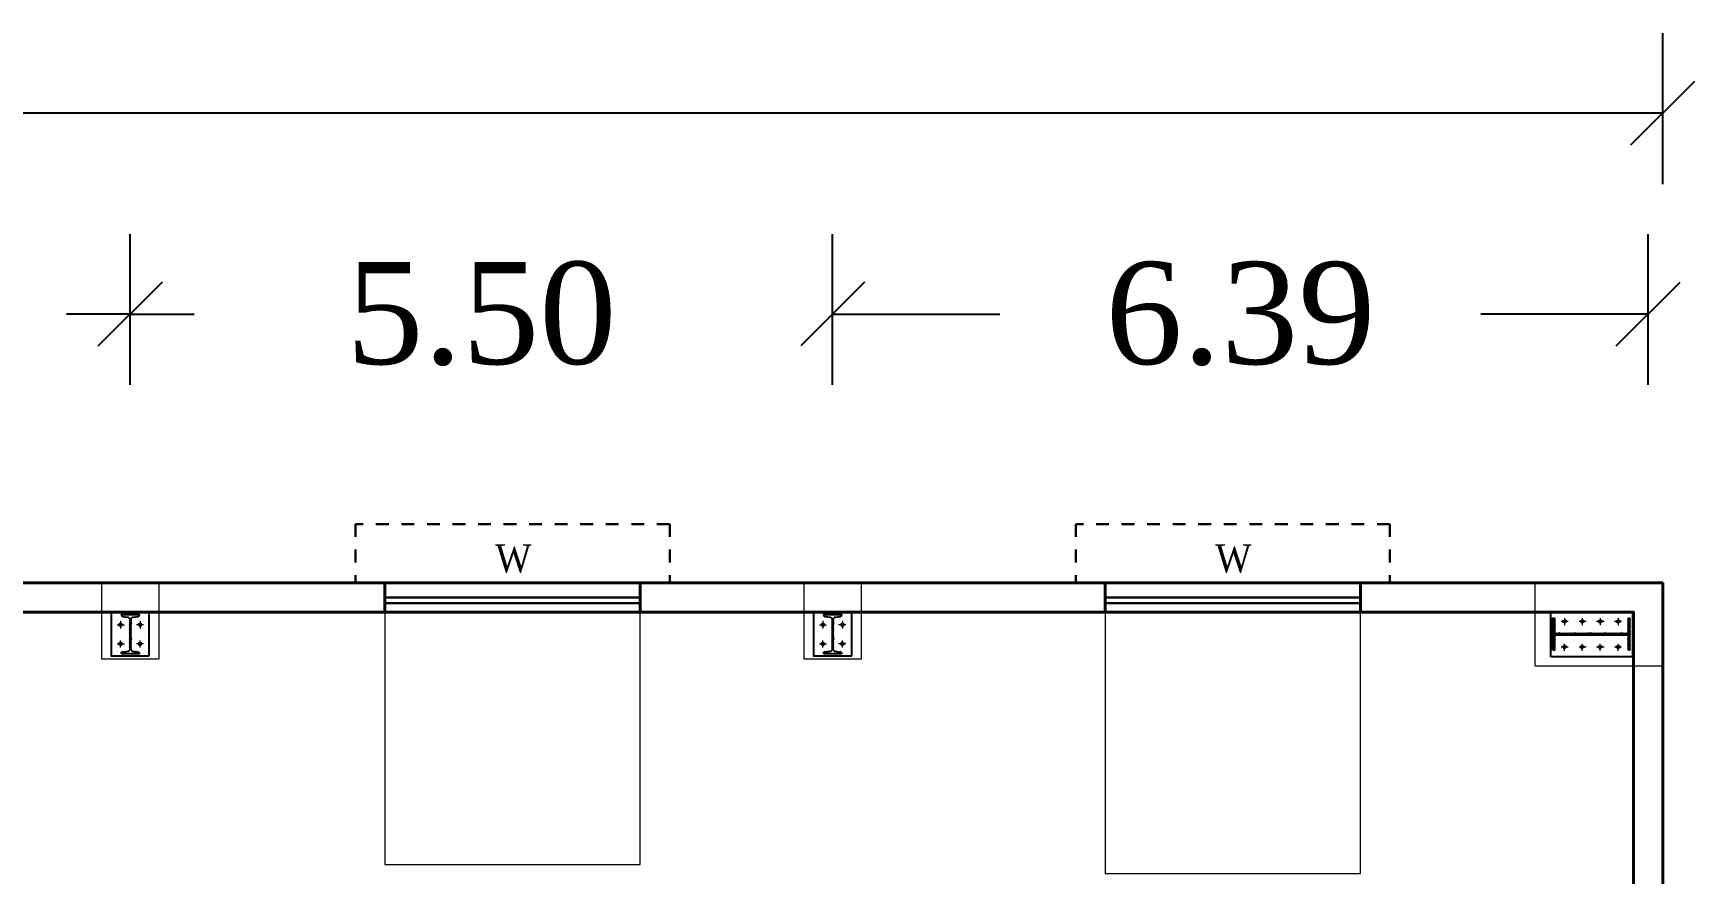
# Model space of a CAD drawing. Header units: metres. Extents: x 98347 to 98865, y -7394 to -7177.
# Drawn here: x 98555.36 to 98568.37, y -7321.29 to -7314.71 of the extents above; entities that cross this region are included whole.
import ezdxf

# ---------------------------------------------------------------- set-up
doc = ezdxf.new("R2010")
doc.units = ezdxf.units.M
doc.header["$LTSCALE"] = 0.5
doc.header["$MEASUREMENT"] = 0
doc.header["$PDMODE"] = 66
doc.linetypes.add('HIDDEN', pattern=[0.375, 0.25, -0.125])
doc.layers.get('0').update_dxf_attribs({"color": 30, "lineweight": 40})
for name, color, linetype in [('BLK_1_COVERED_AREA', 140, 'Continuous'), ('BLK_1_FLR_0_BLT_UP_AREA', 1, 'Continuous'), ('BLK_1_FLR_0_CARPET_AREA', 45, 'Continuous'), ('BLK_1_FLR_0_REGULAR_ROOM_1', 4, 'Continuous'), ('PDF2_Geometry', 7, 'Continuous')]:
    doc.layers.add(name, color=color, linetype=linetype)
for name, color, linetype, lineweight in [('BLK_1_FLR_0_ROOM_1_LIGHT_VENTILATION_1', 4, 'Continuous', 15), ('DIM', 5, 'Continuous', 25), ('STAIR', 120, 'HIDDEN', 30), ('TEXT', 11, 'Continuous', 30), ('WINDOW', 3, 'Continuous', 30), ('WORKSHOP_AREA', 5, 'Continuous', 25)]:
    doc.layers.add(name, color=color, linetype=linetype, lineweight=lineweight)
doc.styles.add('15', font='times.ttf', dxfattribs={"width": 0.9, "height": 1.5})
doc.styles.add('DIM', font='times.ttf')
doc.styles.get("Standard").update_dxf_attribs({"font": 'times.ttf'})
doc.dimstyles.new('Standard$0', dxfattribs={"dimtxt": 0.08, "dimasz": 0.05, "dimexe": 0.02, "dimexo": 0.05, "dimgap": 0.09, "dimtad": 0, "dimtih": 1, "dimtoh": 1, "dimzin": 0, "dimdsep": 46, "dimtxsty": 'Standard', "dimcen": 0.09, "dimclrd": 7, "dimclre": 7, "dimclrt": 7, "dimadec": 0, "dimazin": 0, "dimtfac": 1, "dimtofl": 0, "dimtmove": 0, "dimatfit": 3, "dimfxl": 0, "dimtolj": 1, "dimtzin": 0, "dimarcsym": 0})

# ---------------------------------------------------------------- blocks, each defined once
blk = doc.blocks.new('_Oblique')
at = {"color": 0, "linetype": 'ByBlock', "lineweight": -2}
blk.add_line((-0.5, -0.5), (0.5, 0.5), dxfattribs=at)
blk = doc.blocks.new('*D69')
at = {"layer": 'Defpoints', "color": 0}
for p in [(98556.118, -7316.907), (98550.619, -7317.962), (98556.118, -7317.962)]:
    blk.add_point(p, dxfattribs=at)
at = {"layer": 'DIM', "color": 4, "lineweight": -2}
for p, q in [((98550.619, -7317.462), (98550.619, -7316.282)), ((98556.118, -7317.462), (98556.118, -7316.282)), ((98550.619, -7316.907), (98550.119, -7316.907)), ((98556.118, -7316.907), (98556.618, -7316.907))]:
    blk.add_line(p, q, dxfattribs=at)
at = {"layer": 'DIM', "color": 4, "lineweight": -2, "xscale": 0.5, "yscale": 0.5, "zscale": 0.5}
blk.add_blockref('_Oblique', (98550.619, -7316.907), dxfattribs=at)
at = {"layer": 'DIM', "color": 4, "lineweight": -2, "xscale": 0.5, "yscale": 0.5, "zscale": 0.5, "rotation": 180}
blk.add_blockref('_Oblique', (98556.118, -7316.907), dxfattribs=at)
at = {"layer": 'DIM', "insert": (98553.369, -7316.907), "char_height": 0.8, "attachment_point": 5, "style": 'DIM'}
blk.add_mtext('\\A1;5.50', dxfattribs=at)
blk = doc.blocks.new('*D70')
at = {"layer": 'Defpoints', "color": 0}
for p in [(98561.618, -7316.907), (98556.118, -7317.962), (98561.618, -7317.962)]:
    blk.add_point(p, dxfattribs=at)
at = {"layer": 'DIM', "color": 4, "lineweight": -2}
for p, q in [((98556.118, -7317.462), (98556.118, -7316.282)), ((98561.618, -7317.462), (98561.618, -7316.282)), ((98556.118, -7316.907), (98555.618, -7316.907)), ((98561.618, -7316.907), (98562.118, -7316.907))]:
    blk.add_line(p, q, dxfattribs=at)
at = {"layer": 'DIM', "color": 4, "lineweight": -2, "xscale": 0.5, "yscale": 0.5, "zscale": 0.5}
blk.add_blockref('_Oblique', (98556.118, -7316.907), dxfattribs=at)
at = {"layer": 'DIM', "color": 4, "lineweight": -2, "xscale": 0.5, "yscale": 0.5, "zscale": 0.5, "rotation": 180}
blk.add_blockref('_Oblique', (98561.618, -7316.907), dxfattribs=at)
at = {"layer": 'DIM', "insert": (98558.868, -7316.907), "char_height": 0.8, "attachment_point": 5, "style": 'DIM'}
blk.add_mtext('\\A1;5.50', dxfattribs=at)
blk = doc.blocks.new('*D71')
at = {"layer": 'Defpoints', "color": 0}
for p in [(98568.004, -7316.907), (98561.618, -7317.962), (98568.004, -7317.962)]:
    blk.add_point(p, dxfattribs=at)
at = {"layer": 'DIM', "color": 4, "lineweight": -2}
for p, q in [((98561.618, -7317.462), (98561.618, -7316.282)), ((98568.004, -7317.462), (98568.004, -7316.282)), ((98561.618, -7316.907), (98562.928, -7316.907)), ((98568.004, -7316.907), (98566.694, -7316.907))]:
    blk.add_line(p, q, dxfattribs=at)
at = {"layer": 'DIM', "color": 4, "lineweight": -2, "xscale": 0.5, "yscale": 0.5, "zscale": 0.5, "rotation": 180}
blk.add_blockref('_Oblique', (98561.618, -7316.907), dxfattribs=at)
at = {"layer": 'DIM', "color": 4, "lineweight": -2, "xscale": 0.5, "yscale": 0.5, "zscale": 0.5}
blk.add_blockref('_Oblique', (98568.004, -7316.907), dxfattribs=at)
at = {"layer": 'DIM', "insert": (98564.811, -7316.907), "char_height": 0.8, "attachment_point": 5, "style": 'DIM'}
blk.add_mtext('\\A1;6.39', dxfattribs=at)
blk = doc.blocks.new('*D72')
at = {"layer": 'Defpoints', "color": 0}
for p in [(98568.119, -7315.333), (98533.119, -7316.389), (98568.119, -7316.389)]:
    blk.add_point(p, dxfattribs=at)
at = {"layer": 'DIM', "color": 4, "lineweight": -2}
for p, q in [((98533.119, -7315.889), (98533.119, -7314.708)), ((98568.119, -7315.889), (98568.119, -7314.708)), ((98533.119, -7315.333), (98548.435, -7315.333)), ((98568.119, -7315.333), (98552.803, -7315.333))]:
    blk.add_line(p, q, dxfattribs=at)
at = {"layer": 'DIM', "color": 4, "lineweight": -2, "xscale": 0.5, "yscale": 0.5, "zscale": 0.5, "rotation": 180}
blk.add_blockref('_Oblique', (98533.119, -7315.333), dxfattribs=at)
at = {"layer": 'DIM', "color": 4, "lineweight": -2, "xscale": 0.5, "yscale": 0.5, "zscale": 0.5}
blk.add_blockref('_Oblique', (98568.119, -7315.333), dxfattribs=at)
at = {"layer": 'DIM', "insert": (98550.619, -7315.333), "char_height": 0.8, "attachment_point": 5, "style": 'DIM'}
blk.add_mtext('\\A1;35.00', dxfattribs=at)

msp = doc.modelspace()

# ---------------------------------------------------------------- linework, layer by layer
for p, q in [((98533.119, -7319.012), (98568.119, -7319.012)), ((98558.112, -7319.242), (98558.112, -7319.012)), ((98560.112, -7319.242), (98560.112, -7319.012)), ((98563.751, -7319.242), (98563.751, -7319.012)), ((98565.751, -7319.242), (98565.751, -7319.012)), ((98568.119, -7319.012), (98568.119, -7374.012))]:
    msp.add_line(p, q)
msp.add_lwpolyline([(98554.869, -7319.242), (98567.889, -7319.242), (98567.889, -7373.782), (98554.869, -7373.782)])
at = {"layer": 'BLK_1_COVERED_AREA', "color": 140}
msp.add_lwpolyline([(98533.119, -7319.012), (98568.119, -7319.012), (98568.119, -7374.012), (98533.119, -7374.012)], close=True, dxfattribs=at)
at = {"layer": 'BLK_1_FLR_0_BLT_UP_AREA', "color": 45, "lineweight": 30}
msp.add_lwpolyline([(98533.119, -7319.012), (98568.119, -7319.012), (98568.119, -7374.012), (98533.119, -7374.012)], close=True, dxfattribs=at)
at = {"layer": 'BLK_1_FLR_0_CARPET_AREA', "color": 45, "lineweight": 0}
msp.add_lwpolyline([(98533.349, -7373.782), (98567.889, -7373.782), (98567.889, -7319.242), (98533.349, -7319.242)], close=True, dxfattribs=at)
at = {"layer": 'BLK_1_FLR_0_REGULAR_ROOM_1', "color": 4, "lineweight": 0}
msp.add_lwpolyline([(98533.349, -7373.782), (98567.889, -7373.782), (98567.889, -7319.242), (98533.349, -7319.242)], close=True, dxfattribs=at)
at = {"layer": 'BLK_1_FLR_0_ROOM_1_LIGHT_VENTILATION_1'}
for points in [[(98558.112, -7319.172), (98558.112, -7321.217), (98560.112, -7321.217), (98560.112, -7319.172)], [(98563.751, -7319.242), (98563.751, -7321.287), (98565.751, -7321.287), (98565.751, -7319.242)]]:
    msp.add_lwpolyline(points, close=True, dxfattribs=at)
at = {"layer": 'PDF2_Geometry', "lineweight": 20}
for points in [[(98556.344, -7319.608), (98556.344, -7319.012), (98555.893, -7319.012), (98555.893, -7319.608)], [(98561.844, -7319.608), (98561.844, -7319.012), (98561.392, -7319.012), (98561.392, -7319.608)], [(98567.118, -7319.664), (98567.118, -7319.012), (98568.119, -7319.012), (98568.119, -7319.664)]]:
    msp.add_lwpolyline(points, close=True, dxfattribs=at)
at = {"layer": 'PDF2_Geometry', "lineweight": 25}
for points in [[(98556.267, -7319.583), (98556.267, -7319.246), (98555.969, -7319.246), (98555.969, -7319.583)], [(98561.767, -7319.583), (98561.767, -7319.246), (98561.469, -7319.246), (98561.469, -7319.583)], [(98567.241, -7319.591), (98567.241, -7319.242), (98567.88, -7319.242), (98567.88, -7319.591)], [(98567.258, -7319.54), (98567.258, -7319.289), (98567.271, -7319.289), (98567.271, -7319.54)], [(98567.271, -7319.421), (98567.271, -7319.408), (98567.85, -7319.408), (98567.85, -7319.421)], [(98567.85, -7319.54), (98567.85, -7319.289), (98567.858, -7319.289), (98567.858, -7319.54)]]:
    msp.add_lwpolyline(points, close=True, dxfattribs=at)
at = {"layer": 'PDF2_Geometry', "lineweight": 5}
for points in [[(98556.047, -7319.259), (98556.042, -7319.263)], [(98556.051, -7319.268), (98556.047, -7319.272)], [(98556.051, -7319.272), (98556.047, -7319.276)], [(98556.055, -7319.259), (98556.051, -7319.263)], [(98556.059, -7319.276), (98556.055, -7319.281)], [(98556.064, -7319.259), (98556.059, -7319.263)], [(98556.068, -7319.276), (98556.064, -7319.281)], [(98556.072, -7319.259), (98556.068, -7319.263)], [(98556.076, -7319.276), (98556.068, -7319.281)], [(98556.08, -7319.259), (98556.076, -7319.263)], [(98556.08, -7319.276), (98556.076, -7319.285)], [(98556.093, -7319.259), (98556.085, -7319.263)], [(98556.089, -7319.281), (98556.085, -7319.285)], [(98556.102, -7319.259), (98556.093, -7319.263)], [(98556.097, -7319.281), (98556.093, -7319.285)], [(98556.11, -7319.259), (98556.102, -7319.263)], [(98556.106, -7319.281), (98556.102, -7319.285)], [(98556.11, -7319.285), (98556.106, -7319.289)], [(98556.118, -7319.259), (98556.114, -7319.263)], [(98556.127, -7319.259), (98556.123, -7319.263)], [(98556.131, -7319.285), (98556.123, -7319.289)], [(98556.135, -7319.259), (98556.131, -7319.263)], [(98556.14, -7319.281), (98556.135, -7319.285)], [(98556.144, -7319.259), (98556.14, -7319.263)], [(98556.153, -7319.281), (98556.144, -7319.285)], [(98556.153, -7319.259), (98556.148, -7319.263)], [(98556.161, -7319.259), (98556.157, -7319.263)], [(98556.161, -7319.276), (98556.157, -7319.285)], [(98556.17, -7319.259), (98556.166, -7319.263)], [(98556.174, -7319.276), (98556.166, -7319.281)], [(98556.179, -7319.259), (98556.174, -7319.263)], [(98556.183, -7319.276), (98556.179, -7319.281)], [(98556.187, -7319.259), (98556.183, -7319.263)], [(98556.195, -7319.263), (98556.187, -7319.268)], [(98556.191, -7319.272), (98556.187, -7319.276)], [(98561.546, -7319.259), (98561.541, -7319.263)], [(98561.55, -7319.268), (98561.546, -7319.272)], [(98561.55, -7319.272), (98561.546, -7319.276)], [(98561.554, -7319.259), (98561.55, -7319.263)], [(98561.558, -7319.276), (98561.554, -7319.281)], [(98561.563, -7319.259), (98561.558, -7319.263)], [(98561.567, -7319.276), (98561.563, -7319.281)], [(98561.571, -7319.259), (98561.567, -7319.263)], [(98561.576, -7319.276), (98561.567, -7319.281)], [(98561.58, -7319.259), (98561.576, -7319.263)], [(98561.58, -7319.276), (98561.576, -7319.285)], [(98561.593, -7319.259), (98561.585, -7319.263)], [(98561.589, -7319.281), (98561.585, -7319.285)], [(98561.602, -7319.259), (98561.593, -7319.263)], [(98561.597, -7319.281), (98561.593, -7319.285)], [(98561.61, -7319.259), (98561.602, -7319.263)], [(98561.606, -7319.281), (98561.602, -7319.285)], [(98561.61, -7319.285), (98561.606, -7319.289)], [(98561.618, -7319.259), (98561.614, -7319.263)], [(98561.627, -7319.259), (98561.623, -7319.263)], [(98561.631, -7319.285), (98561.623, -7319.289)], [(98561.635, -7319.259), (98561.631, -7319.263)], [(98561.64, -7319.281), (98561.635, -7319.285)], [(98561.644, -7319.259), (98561.64, -7319.263)], [(98561.652, -7319.281), (98561.644, -7319.285)], [(98561.652, -7319.259), (98561.648, -7319.263)], [(98561.661, -7319.259), (98561.656, -7319.263)], [(98561.661, -7319.276), (98561.656, -7319.285)], [(98561.669, -7319.259), (98561.665, -7319.263)], [(98561.673, -7319.276), (98561.665, -7319.281)], [(98561.678, -7319.259), (98561.673, -7319.263)], [(98561.682, -7319.276), (98561.678, -7319.281)], [(98561.686, -7319.259), (98561.682, -7319.263)], [(98561.695, -7319.263), (98561.686, -7319.268)], [(98561.691, -7319.272), (98561.686, -7319.276)], [(98556.016, -7319.34), (98556.072, -7319.34)], [(98556.033, -7319.332), (98556.051, -7319.349)], [(98556.033, -7319.336), (98556.051, -7319.353)], [(98556.033, -7319.34), (98556.047, -7319.353)], [(98556.033, -7319.344), (98556.042, -7319.353)], [(98556.038, -7319.327), (98556.055, -7319.344)], [(98556.038, -7319.332), (98556.055, -7319.349)], [(98556.042, -7319.31), (98556.042, -7319.37)], [(98556.042, -7319.327), (98556.055, -7319.34)], [(98556.047, -7319.327), (98556.055, -7319.336)], [(98556.114, -7319.289), (98556.11, -7319.293)], [(98556.114, -7319.298), (98556.11, -7319.302)], [(98556.114, -7319.306), (98556.11, -7319.31)], [(98556.114, -7319.315), (98556.11, -7319.319)], [(98556.114, -7319.323), (98556.11, -7319.327)], [(98556.114, -7319.332), (98556.11, -7319.34)], [(98556.114, -7319.34), (98556.11, -7319.349)], [(98556.114, -7319.353), (98556.11, -7319.357)], [(98556.114, -7319.361), (98556.11, -7319.366)], [(98556.114, -7319.37), (98556.11, -7319.374)], [(98556.114, -7319.378), (98556.11, -7319.383)], [(98556.114, -7319.387), (98556.11, -7319.391)], [(98556.114, -7319.395), (98556.11, -7319.4)], [(98556.114, -7319.404), (98556.11, -7319.408)], [(98556.114, -7319.413), (98556.11, -7319.417)], [(98556.127, -7319.293), (98556.123, -7319.298)], [(98556.127, -7319.302), (98556.123, -7319.306)], [(98556.127, -7319.31), (98556.123, -7319.319)], [(98556.127, -7319.319), (98556.123, -7319.327)], [(98556.127, -7319.327), (98556.123, -7319.336)], [(98556.127, -7319.34), (98556.123, -7319.344)], [(98556.127, -7319.349), (98556.123, -7319.353)], [(98556.127, -7319.357), (98556.123, -7319.361)], [(98556.127, -7319.366), (98556.123, -7319.37)], [(98556.127, -7319.374), (98556.123, -7319.378)], [(98556.127, -7319.383), (98556.123, -7319.387)], [(98556.127, -7319.391), (98556.123, -7319.395)], [(98556.127, -7319.4), (98556.123, -7319.404)], [(98556.127, -7319.408), (98556.123, -7319.413)], [(98556.127, -7319.417), (98556.123, -7319.421)], [(98556.221, -7319.34), (98556.166, -7319.34)], [(98556.191, -7319.327), (98556.183, -7319.336)], [(98556.195, -7319.327), (98556.183, -7319.34)], [(98556.2, -7319.327), (98556.183, -7319.344)], [(98556.2, -7319.332), (98556.183, -7319.349)], [(98556.204, -7319.332), (98556.187, -7319.349)], [(98556.204, -7319.336), (98556.187, -7319.353)], [(98556.208, -7319.34), (98556.191, -7319.353)], [(98556.195, -7319.31), (98556.195, -7319.37)], [(98556.204, -7319.344), (98556.195, -7319.353)], [(98561.516, -7319.34), (98561.571, -7319.34)], [(98561.533, -7319.332), (98561.55, -7319.349)], [(98561.533, -7319.336), (98561.55, -7319.353)], [(98561.533, -7319.34), (98561.546, -7319.353)], [(98561.533, -7319.344), (98561.541, -7319.353)], [(98561.537, -7319.327), (98561.554, -7319.344)], [(98561.537, -7319.332), (98561.554, -7319.349)], [(98561.541, -7319.31), (98561.541, -7319.37)], [(98561.541, -7319.327), (98561.554, -7319.34)], [(98561.546, -7319.327), (98561.554, -7319.336)], [(98561.614, -7319.289), (98561.61, -7319.293)], [(98561.614, -7319.298), (98561.61, -7319.302)], [(98561.614, -7319.306), (98561.61, -7319.31)], [(98561.614, -7319.315), (98561.61, -7319.319)], [(98561.614, -7319.323), (98561.61, -7319.327)], [(98561.614, -7319.332), (98561.61, -7319.34)], [(98561.614, -7319.34), (98561.61, -7319.349)], [(98561.614, -7319.353), (98561.61, -7319.357)], [(98561.614, -7319.361), (98561.61, -7319.366)], [(98561.614, -7319.37), (98561.61, -7319.374)], [(98561.614, -7319.378), (98561.61, -7319.383)], [(98561.614, -7319.387), (98561.61, -7319.391)], [(98561.614, -7319.395), (98561.61, -7319.4)], [(98561.614, -7319.404), (98561.61, -7319.408)], [(98561.614, -7319.413), (98561.61, -7319.417)], [(98561.627, -7319.293), (98561.623, -7319.298)], [(98561.627, -7319.302), (98561.623, -7319.306)], [(98561.627, -7319.31), (98561.623, -7319.319)], [(98561.627, -7319.319), (98561.623, -7319.327)], [(98561.627, -7319.327), (98561.623, -7319.336)], [(98561.627, -7319.34), (98561.623, -7319.344)], [(98561.627, -7319.349), (98561.623, -7319.353)], [(98561.627, -7319.357), (98561.623, -7319.361)], [(98561.627, -7319.366), (98561.623, -7319.37)], [(98561.627, -7319.374), (98561.623, -7319.378)], [(98561.627, -7319.383), (98561.623, -7319.387)], [(98561.627, -7319.391), (98561.623, -7319.395)], [(98561.627, -7319.4), (98561.623, -7319.404)], [(98561.627, -7319.408), (98561.623, -7319.413)], [(98561.627, -7319.417), (98561.623, -7319.421)], [(98561.721, -7319.34), (98561.665, -7319.34)], [(98561.691, -7319.327), (98561.682, -7319.336)], [(98561.695, -7319.327), (98561.682, -7319.34)], [(98561.7, -7319.327), (98561.682, -7319.344)], [(98561.7, -7319.332), (98561.682, -7319.349)], [(98561.704, -7319.332), (98561.686, -7319.349)], [(98561.704, -7319.336), (98561.686, -7319.353)], [(98561.708, -7319.34), (98561.691, -7319.353)], [(98561.695, -7319.31), (98561.695, -7319.37)], [(98561.704, -7319.344), (98561.695, -7319.353)], [(98567.258, -7319.289), (98567.254, -7319.298)], [(98567.258, -7319.298), (98567.254, -7319.306)], [(98567.258, -7319.31), (98567.254, -7319.315)], [(98567.258, -7319.319), (98567.254, -7319.323)], [(98567.258, -7319.327), (98567.254, -7319.332)], [(98567.258, -7319.336), (98567.254, -7319.34)], [(98567.258, -7319.344), (98567.254, -7319.349)], [(98567.258, -7319.353), (98567.254, -7319.357)], [(98567.258, -7319.361), (98567.254, -7319.366)], [(98567.258, -7319.37), (98567.254, -7319.374)], [(98567.258, -7319.378), (98567.254, -7319.383)], [(98567.258, -7319.387), (98567.254, -7319.391)], [(98567.258, -7319.395), (98567.254, -7319.4)], [(98567.258, -7319.404), (98567.254, -7319.408)], [(98567.258, -7319.413), (98567.258, -7319.417), (98567.254, -7319.421)], [(98567.275, -7319.293), (98567.271, -7319.298)], [(98567.275, -7319.302), (98567.271, -7319.306)], [(98567.275, -7319.31), (98567.271, -7319.315)], [(98567.275, -7319.319), (98567.271, -7319.323)], [(98567.275, -7319.327), (98567.271, -7319.332)], [(98567.275, -7319.336), (98567.271, -7319.344)], [(98567.275, -7319.344), (98567.271, -7319.353)], [(98567.275, -7319.353), (98567.271, -7319.361)], [(98567.275, -7319.366), (98567.271, -7319.37)], [(98567.275, -7319.374), (98567.271, -7319.378)], [(98567.275, -7319.383), (98567.271, -7319.387)], [(98567.275, -7319.391), (98567.271, -7319.395)], [(98567.275, -7319.4), (98567.271, -7319.404)], [(98567.275, -7319.408), (98567.275, -7319.404), (98567.271, -7319.408)], [(98567.271, -7319.417), (98567.271, -7319.421), (98567.275, -7319.425), (98567.271, -7319.43)], [(98567.284, -7319.404), (98567.279, -7319.408)], [(98567.292, -7319.404), (98567.288, -7319.408)], [(98567.305, -7319.404), (98567.296, -7319.408)], [(98567.313, -7319.404), (98567.305, -7319.408)], [(98567.322, -7319.404), (98567.318, -7319.408)], [(98567.378, -7319.315), (98567.322, -7319.315)], [(98567.331, -7319.404), (98567.327, -7319.408)], [(98567.335, -7319.315), (98567.352, -7319.327), (98567.34, -7319.31)], [(98567.34, -7319.404), (98567.335, -7319.408)], [(98567.356, -7319.323), (98567.34, -7319.306)], [(98567.344, -7319.327), (98567.34, -7319.319)], [(98567.344, -7319.302), (98567.361, -7319.319), (98567.348, -7319.302)], [(98567.361, -7319.323), (98567.344, -7319.306)], [(98567.348, -7319.404), (98567.344, -7319.408)], [(98567.348, -7319.289), (98567.348, -7319.344)], [(98567.361, -7319.31), (98567.352, -7319.302)], [(98567.356, -7319.404), (98567.352, -7319.408)], [(98567.365, -7319.404), (98567.361, -7319.408)], [(98567.373, -7319.404), (98567.369, -7319.408)], [(98567.382, -7319.404), (98567.378, -7319.408)], [(98567.39, -7319.404), (98567.386, -7319.408)], [(98567.399, -7319.404), (98567.394, -7319.408)], [(98567.407, -7319.404), (98567.403, -7319.408)], [(98567.416, -7319.404), (98567.411, -7319.408)], [(98567.428, -7319.404), (98567.42, -7319.408)], [(98567.437, -7319.404), (98567.428, -7319.408)], [(98567.446, -7319.404), (98567.441, -7319.408)], [(98567.455, -7319.404), (98567.45, -7319.408)], [(98567.463, -7319.404), (98567.459, -7319.408)], [(98567.518, -7319.315), (98567.463, -7319.315)], [(98567.471, -7319.404), (98567.467, -7319.408)], [(98567.493, -7319.327), (98567.476, -7319.31)], [(98567.488, -7319.327), (98567.476, -7319.315)], [(98567.484, -7319.327), (98567.476, -7319.319)], [(98567.48, -7319.404), (98567.476, -7319.408)], [(98567.497, -7319.323), (98567.48, -7319.306), (98567.497, -7319.323)], [(98567.484, -7319.302), (98567.501, -7319.319), (98567.488, -7319.302)], [(98567.488, -7319.404), (98567.484, -7319.408)], [(98567.488, -7319.289), (98567.488, -7319.344)], [(98567.501, -7319.31), (98567.493, -7319.302)], [(98567.497, -7319.404), (98567.493, -7319.408)], [(98567.505, -7319.404), (98567.501, -7319.408)], [(98567.514, -7319.404), (98567.51, -7319.408)], [(98567.522, -7319.404), (98567.518, -7319.408)], [(98567.531, -7319.404), (98567.526, -7319.408)], [(98567.543, -7319.404), (98567.535, -7319.408)], [(98567.552, -7319.404), (98567.543, -7319.408)], [(98567.561, -7319.404), (98567.552, -7319.408)], [(98567.569, -7319.404), (98567.565, -7319.408)], [(98567.578, -7319.404), (98567.574, -7319.408)], [(98567.587, -7319.404), (98567.582, -7319.408)], [(98567.595, -7319.404), (98567.591, -7319.408)], [(98567.658, -7319.315), (98567.599, -7319.315)], [(98567.603, -7319.404), (98567.599, -7319.408)], [(98567.612, -7319.404), (98567.608, -7319.408)], [(98567.633, -7319.327), (98567.616, -7319.31)], [(98567.629, -7319.327), (98567.616, -7319.315)], [(98567.625, -7319.327), (98567.616, -7319.319)], [(98567.62, -7319.404), (98567.62, -7319.408), (98567.616, -7319.408)], [(98567.637, -7319.323), (98567.62, -7319.306), (98567.637, -7319.323)], [(98567.625, -7319.302), (98567.641, -7319.319), (98567.629, -7319.302)], [(98567.629, -7319.404), (98567.625, -7319.408)], [(98567.629, -7319.289), (98567.629, -7319.344)], [(98567.641, -7319.31), (98567.633, -7319.302)], [(98567.637, -7319.404), (98567.633, -7319.408)], [(98567.646, -7319.404), (98567.641, -7319.408)], [(98567.654, -7319.404), (98567.65, -7319.408)], [(98567.667, -7319.404), (98567.658, -7319.408)], [(98567.675, -7319.404), (98567.667, -7319.408)], [(98567.684, -7319.404), (98567.68, -7319.408)], [(98567.693, -7319.404), (98567.689, -7319.408)], [(98567.702, -7319.404), (98567.697, -7319.408)], [(98567.71, -7319.404), (98567.706, -7319.408)], [(98567.718, -7319.404), (98567.714, -7319.408)], [(98567.727, -7319.404), (98567.723, -7319.408)], [(98567.735, -7319.404), (98567.731, -7319.408)], [(98567.795, -7319.315), (98567.74, -7319.315)], [(98567.744, -7319.404), (98567.74, -7319.408)], [(98567.752, -7319.404), (98567.748, -7319.408)], [(98567.756, -7319.306), (98567.778, -7319.323), (98567.761, -7319.306)], [(98567.773, -7319.327), (98567.756, -7319.31)], [(98567.769, -7319.327), (98567.756, -7319.315)], [(98567.765, -7319.327), (98567.756, -7319.319)], [(98567.761, -7319.404), (98567.756, -7319.408)], [(98567.782, -7319.319), (98567.765, -7319.302), (98567.782, -7319.319)], [(98567.769, -7319.404), (98567.765, -7319.408)], [(98567.769, -7319.289), (98567.769, -7319.344)], [(98567.782, -7319.31), (98567.773, -7319.302)], [(98567.778, -7319.404), (98567.773, -7319.408)], [(98567.79, -7319.404), (98567.782, -7319.408)], [(98567.799, -7319.404), (98567.79, -7319.408)], [(98567.808, -7319.404), (98567.803, -7319.408)], [(98567.817, -7319.404), (98567.812, -7319.408)], [(98567.825, -7319.404), (98567.821, -7319.408)], [(98567.833, -7319.404), (98567.829, -7319.408)], [(98567.85, -7319.4), (98567.842, -7319.404), (98567.838, -7319.408)], [(98567.85, -7319.293), (98567.842, -7319.298)], [(98567.85, -7319.302), (98567.842, -7319.306)], [(98567.85, -7319.31), (98567.842, -7319.315)], [(98567.85, -7319.319), (98567.842, -7319.323)], [(98567.85, -7319.327), (98567.842, -7319.332)], [(98567.85, -7319.336), (98567.842, -7319.34)], [(98567.85, -7319.344), (98567.842, -7319.349)], [(98567.85, -7319.353), (98567.842, -7319.357)], [(98567.85, -7319.361), (98567.842, -7319.37)], [(98567.85, -7319.37), (98567.842, -7319.378)], [(98567.85, -7319.383), (98567.842, -7319.387)], [(98567.85, -7319.391), (98567.842, -7319.395)], [(98567.859, -7319.289), (98567.859, -7319.293)], [(98567.863, -7319.293), (98567.859, -7319.302)], [(98567.863, -7319.306), (98567.859, -7319.31)], [(98567.863, -7319.315), (98567.859, -7319.319)], [(98567.863, -7319.323), (98567.859, -7319.327)], [(98567.863, -7319.332), (98567.859, -7319.336)], [(98567.863, -7319.34), (98567.859, -7319.344)], [(98567.863, -7319.349), (98567.859, -7319.353)], [(98567.863, -7319.357), (98567.859, -7319.361)], [(98567.863, -7319.366), (98567.859, -7319.37)], [(98567.863, -7319.374), (98567.859, -7319.378)], [(98567.863, -7319.383), (98567.859, -7319.387)], [(98567.863, -7319.391), (98567.859, -7319.395)], [(98567.863, -7319.4), (98567.859, -7319.404)], [(98567.863, -7319.408), (98567.859, -7319.417)], [(98567.863, -7319.417), (98567.859, -7319.425)], [(98556.016, -7319.489), (98556.072, -7319.489)], [(98556.051, -7319.476), (98556.033, -7319.493), (98556.047, -7319.476)], [(98556.033, -7319.485), (98556.042, -7319.476)], [(98556.033, -7319.498), (98556.051, -7319.481)], [(98556.055, -7319.485), (98556.038, -7319.502), (98556.055, -7319.481)], [(98556.042, -7319.519), (98556.042, -7319.464)], [(98556.042, -7319.502), (98556.055, -7319.489)], [(98556.047, -7319.502), (98556.055, -7319.493)], [(98556.089, -7319.545), (98556.08, -7319.553)], [(98556.097, -7319.545), (98556.093, -7319.549)], [(98556.114, -7319.536), (98556.102, -7319.549)], [(98556.114, -7319.421), (98556.11, -7319.425)], [(98556.114, -7319.43), (98556.11, -7319.434)], [(98556.114, -7319.438), (98556.11, -7319.442)], [(98556.114, -7319.447), (98556.11, -7319.455)], [(98556.114, -7319.455), (98556.11, -7319.464)], [(98556.114, -7319.464), (98556.11, -7319.472)], [(98556.114, -7319.476), (98556.11, -7319.481)], [(98556.114, -7319.485), (98556.11, -7319.489)], [(98556.114, -7319.493), (98556.11, -7319.498)], [(98556.114, -7319.502), (98556.11, -7319.506)], [(98556.114, -7319.511), (98556.11, -7319.515)], [(98556.114, -7319.519), (98556.11, -7319.523)], [(98556.114, -7319.528), (98556.11, -7319.532)], [(98556.127, -7319.425), (98556.123, -7319.43)], [(98556.127, -7319.434), (98556.123, -7319.442)], [(98556.127, -7319.442), (98556.123, -7319.451)], [(98556.127, -7319.451), (98556.123, -7319.459)], [(98556.127, -7319.464), (98556.123, -7319.468)], [(98556.127, -7319.472), (98556.123, -7319.476)], [(98556.127, -7319.481), (98556.123, -7319.485)], [(98556.127, -7319.489), (98556.123, -7319.493)], [(98556.127, -7319.498), (98556.123, -7319.502)], [(98556.127, -7319.506), (98556.123, -7319.511)], [(98556.127, -7319.515), (98556.123, -7319.519)], [(98556.127, -7319.523), (98556.123, -7319.528)], [(98556.127, -7319.532), (98556.123, -7319.536)], [(98556.127, -7319.54), (98556.127, -7319.545)], [(98556.135, -7319.545), (98556.131, -7319.549)], [(98556.14, -7319.545), (98556.135, -7319.549)], [(98556.148, -7319.545), (98556.144, -7319.549)], [(98556.221, -7319.489), (98556.166, -7319.489)], [(98556.183, -7319.485), (98556.2, -7319.502), (98556.183, -7319.481)], [(98556.195, -7319.502), (98556.183, -7319.489)], [(98556.191, -7319.502), (98556.183, -7319.493)], [(98556.204, -7319.493), (98556.187, -7319.476)], [(98556.204, -7319.498), (98556.187, -7319.481)], [(98556.208, -7319.493), (98556.191, -7319.476)], [(98556.195, -7319.519), (98556.195, -7319.464)], [(98556.204, -7319.485), (98556.195, -7319.476)], [(98561.516, -7319.489), (98561.571, -7319.489)], [(98561.55, -7319.476), (98561.533, -7319.493), (98561.546, -7319.476)], [(98561.533, -7319.485), (98561.541, -7319.476)], [(98561.533, -7319.498), (98561.55, -7319.481)], [(98561.554, -7319.485), (98561.537, -7319.502), (98561.554, -7319.481)], [(98561.541, -7319.519), (98561.541, -7319.464)], [(98561.541, -7319.502), (98561.554, -7319.489)], [(98561.546, -7319.502), (98561.554, -7319.493)], [(98561.589, -7319.545), (98561.58, -7319.553)], [(98561.597, -7319.545), (98561.593, -7319.549)], [(98561.614, -7319.536), (98561.602, -7319.549)], [(98561.614, -7319.421), (98561.61, -7319.425)], [(98561.614, -7319.43), (98561.61, -7319.434)], [(98561.614, -7319.438), (98561.61, -7319.442)], [(98561.614, -7319.447), (98561.61, -7319.455)], [(98561.614, -7319.455), (98561.61, -7319.464)], [(98561.614, -7319.464), (98561.61, -7319.472)], [(98561.614, -7319.476), (98561.61, -7319.481)], [(98561.614, -7319.485), (98561.61, -7319.489)], [(98561.614, -7319.493), (98561.61, -7319.498)], [(98561.614, -7319.502), (98561.61, -7319.506)], [(98561.614, -7319.511), (98561.61, -7319.515)], [(98561.614, -7319.519), (98561.61, -7319.523)], [(98561.614, -7319.528), (98561.61, -7319.532)], [(98561.627, -7319.425), (98561.623, -7319.43)], [(98561.627, -7319.434), (98561.623, -7319.442)], [(98561.627, -7319.442), (98561.623, -7319.451)], [(98561.627, -7319.451), (98561.623, -7319.459)], [(98561.627, -7319.464), (98561.623, -7319.468)], [(98561.627, -7319.472), (98561.623, -7319.476)], [(98561.627, -7319.481), (98561.623, -7319.485)], [(98561.627, -7319.489), (98561.623, -7319.493)], [(98561.627, -7319.498), (98561.623, -7319.502)], [(98561.627, -7319.506), (98561.623, -7319.511)], [(98561.627, -7319.515), (98561.623, -7319.519)], [(98561.627, -7319.523), (98561.623, -7319.528)], [(98561.627, -7319.532), (98561.623, -7319.536)], [(98561.627, -7319.54), (98561.627, -7319.545)], [(98561.635, -7319.545), (98561.631, -7319.549)], [(98561.64, -7319.545), (98561.635, -7319.549)], [(98561.648, -7319.545), (98561.644, -7319.549)], [(98561.721, -7319.489), (98561.665, -7319.489)], [(98561.682, -7319.485), (98561.7, -7319.502), (98561.682, -7319.481)], [(98561.695, -7319.502), (98561.682, -7319.489)], [(98561.691, -7319.502), (98561.682, -7319.493)], [(98561.704, -7319.493), (98561.686, -7319.476)], [(98561.704, -7319.498), (98561.686, -7319.481)], [(98561.708, -7319.493), (98561.691, -7319.476)], [(98561.695, -7319.519), (98561.695, -7319.464)], [(98561.704, -7319.485), (98561.695, -7319.476)], [(98567.258, -7319.421), (98567.254, -7319.43)], [(98567.258, -7319.434), (98567.254, -7319.438)], [(98567.258, -7319.442), (98567.254, -7319.447)], [(98567.258, -7319.451), (98567.254, -7319.455)], [(98567.258, -7319.459), (98567.254, -7319.464)], [(98567.258, -7319.468), (98567.254, -7319.472)], [(98567.258, -7319.476), (98567.254, -7319.481)], [(98567.258, -7319.485), (98567.254, -7319.489)], [(98567.258, -7319.493), (98567.254, -7319.498)], [(98567.258, -7319.502), (98567.254, -7319.506)], [(98567.258, -7319.511), (98567.254, -7319.515)], [(98567.258, -7319.519), (98567.254, -7319.523)], [(98567.258, -7319.528), (98567.254, -7319.532)], [(98567.258, -7319.536), (98567.258, -7319.54)], [(98567.275, -7319.434), (98567.271, -7319.438)], [(98567.275, -7319.442), (98567.271, -7319.447)], [(98567.275, -7319.451), (98567.271, -7319.455)], [(98567.275, -7319.459), (98567.271, -7319.468)], [(98567.275, -7319.468), (98567.271, -7319.476)], [(98567.275, -7319.481), (98567.271, -7319.485)], [(98567.275, -7319.489), (98567.271, -7319.493)], [(98567.275, -7319.498), (98567.271, -7319.502)], [(98567.275, -7319.506), (98567.271, -7319.511)], [(98567.275, -7319.515), (98567.271, -7319.519)], [(98567.275, -7319.523), (98567.271, -7319.528)], [(98567.275, -7319.532), (98567.271, -7319.536)], [(98567.284, -7319.425), (98567.279, -7319.421)], [(98567.292, -7319.425), (98567.288, -7319.421)], [(98567.305, -7319.425), (98567.296, -7319.421)], [(98567.313, -7319.425), (98567.305, -7319.421)], [(98567.322, -7319.425), (98567.318, -7319.421)], [(98567.378, -7319.515), (98567.322, -7319.515)], [(98567.331, -7319.425), (98567.327, -7319.421)], [(98567.34, -7319.425), (98567.335, -7319.421)], [(98567.335, -7319.515), (98567.352, -7319.528), (98567.34, -7319.511)], [(98567.356, -7319.523), (98567.34, -7319.506)], [(98567.344, -7319.528), (98567.34, -7319.519)], [(98567.348, -7319.425), (98567.344, -7319.421)], [(98567.361, -7319.519), (98567.344, -7319.502)], [(98567.361, -7319.523), (98567.344, -7319.506)], [(98567.348, -7319.545), (98567.348, -7319.489)], [(98567.361, -7319.515), (98567.348, -7319.502)], [(98567.356, -7319.425), (98567.352, -7319.421)], [(98567.361, -7319.511), (98567.352, -7319.502)], [(98567.365, -7319.425), (98567.361, -7319.421)], [(98567.373, -7319.425), (98567.369, -7319.421)], [(98567.382, -7319.425), (98567.378, -7319.421)], [(98567.39, -7319.425), (98567.386, -7319.421)], [(98567.399, -7319.425), (98567.394, -7319.421)], [(98567.407, -7319.425), (98567.403, -7319.421)], [(98567.416, -7319.425), (98567.411, -7319.421)], [(98567.428, -7319.425), (98567.42, -7319.421)], [(98567.437, -7319.425), (98567.428, -7319.421)], [(98567.446, -7319.425), (98567.441, -7319.421)], [(98567.455, -7319.425), (98567.45, -7319.421)], [(98567.463, -7319.425), (98567.459, -7319.421)], [(98567.518, -7319.515), (98567.463, -7319.515)], [(98567.471, -7319.425), (98567.467, -7319.421)], [(98567.48, -7319.425), (98567.476, -7319.421)], [(98567.493, -7319.528), (98567.476, -7319.511)], [(98567.488, -7319.528), (98567.476, -7319.515)], [(98567.484, -7319.528), (98567.476, -7319.519)], [(98567.497, -7319.523), (98567.48, -7319.506), (98567.497, -7319.523)], [(98567.488, -7319.425), (98567.484, -7319.421)], [(98567.501, -7319.519), (98567.484, -7319.502)], [(98567.488, -7319.545), (98567.488, -7319.489)], [(98567.501, -7319.515), (98567.488, -7319.502)], [(98567.497, -7319.425), (98567.493, -7319.421)], [(98567.501, -7319.511), (98567.493, -7319.502)], [(98567.505, -7319.425), (98567.501, -7319.421)], [(98567.514, -7319.425), (98567.51, -7319.421)], [(98567.522, -7319.425), (98567.518, -7319.421)], [(98567.531, -7319.425), (98567.526, -7319.421)], [(98567.543, -7319.425), (98567.535, -7319.421)], [(98567.552, -7319.425), (98567.543, -7319.421)], [(98567.561, -7319.425), (98567.552, -7319.421)], [(98567.569, -7319.425), (98567.565, -7319.421)], [(98567.578, -7319.425), (98567.574, -7319.421)], [(98567.587, -7319.425), (98567.582, -7319.421)], [(98567.595, -7319.425), (98567.591, -7319.421)], [(98567.603, -7319.425), (98567.599, -7319.421)], [(98567.658, -7319.515), (98567.599, -7319.515)], [(98567.612, -7319.425), (98567.608, -7319.421)], [(98567.62, -7319.425), (98567.62, -7319.421), (98567.616, -7319.421)], [(98567.633, -7319.528), (98567.616, -7319.511)], [(98567.629, -7319.528), (98567.616, -7319.515)], [(98567.625, -7319.528), (98567.616, -7319.519)], [(98567.637, -7319.523), (98567.62, -7319.506), (98567.637, -7319.523)], [(98567.629, -7319.425), (98567.625, -7319.421)], [(98567.641, -7319.519), (98567.625, -7319.502)], [(98567.629, -7319.545), (98567.629, -7319.489)], [(98567.641, -7319.515), (98567.629, -7319.502)], [(98567.637, -7319.425), (98567.633, -7319.421)], [(98567.641, -7319.511), (98567.633, -7319.502)], [(98567.646, -7319.425), (98567.641, -7319.421)], [(98567.654, -7319.425), (98567.65, -7319.421)], [(98567.667, -7319.425), (98567.658, -7319.421)], [(98567.675, -7319.425), (98567.667, -7319.421)], [(98567.684, -7319.425), (98567.68, -7319.421)], [(98567.693, -7319.425), (98567.689, -7319.421)], [(98567.702, -7319.425), (98567.697, -7319.421)], [(98567.71, -7319.425), (98567.706, -7319.421)], [(98567.718, -7319.425), (98567.714, -7319.421)], [(98567.727, -7319.425), (98567.723, -7319.421)], [(98567.735, -7319.425), (98567.731, -7319.421)], [(98567.744, -7319.425), (98567.74, -7319.421)], [(98567.795, -7319.515), (98567.74, -7319.515)], [(98567.752, -7319.425), (98567.748, -7319.421)], [(98567.761, -7319.425), (98567.756, -7319.421)], [(98567.756, -7319.506), (98567.778, -7319.523), (98567.761, -7319.506)], [(98567.773, -7319.528), (98567.756, -7319.511)], [(98567.769, -7319.528), (98567.756, -7319.515)], [(98567.765, -7319.528), (98567.756, -7319.519)], [(98567.769, -7319.425), (98567.765, -7319.421)], [(98567.782, -7319.519), (98567.765, -7319.502), (98567.782, -7319.515)], [(98567.769, -7319.545), (98567.769, -7319.489)], [(98567.778, -7319.425), (98567.773, -7319.421)], [(98567.782, -7319.511), (98567.773, -7319.502)], [(98567.79, -7319.425), (98567.782, -7319.421)], [(98567.799, -7319.425), (98567.79, -7319.421)], [(98567.808, -7319.425), (98567.803, -7319.421)], [(98567.817, -7319.425), (98567.812, -7319.421)], [(98567.825, -7319.425), (98567.821, -7319.421)], [(98567.833, -7319.425), (98567.829, -7319.421)], [(98567.842, -7319.425), (98567.838, -7319.421)], [(98567.85, -7319.421), (98567.846, -7319.421), (98567.842, -7319.421)], [(98567.85, -7319.425), (98567.842, -7319.43)], [(98567.85, -7319.434), (98567.842, -7319.438)], [(98567.85, -7319.442), (98567.842, -7319.447)], [(98567.85, -7319.451), (98567.842, -7319.455)], [(98567.85, -7319.459), (98567.842, -7319.464)], [(98567.85, -7319.468), (98567.842, -7319.472)], [(98567.85, -7319.476), (98567.842, -7319.485)], [(98567.85, -7319.485), (98567.842, -7319.493)], [(98567.85, -7319.493), (98567.842, -7319.502)], [(98567.85, -7319.506), (98567.842, -7319.511)], [(98567.85, -7319.515), (98567.842, -7319.519)], [(98567.85, -7319.523), (98567.842, -7319.528)], [(98567.85, -7319.532), (98567.842, -7319.536)], [(98567.85, -7319.54), (98567.85, -7319.536)], [(98567.863, -7319.43), (98567.859, -7319.434)], [(98567.863, -7319.438), (98567.859, -7319.442)], [(98567.863, -7319.447), (98567.859, -7319.451)], [(98567.863, -7319.455), (98567.859, -7319.459)], [(98567.863, -7319.464), (98567.859, -7319.468)], [(98567.863, -7319.472), (98567.859, -7319.476)], [(98567.863, -7319.481), (98567.859, -7319.485)], [(98567.863, -7319.489), (98567.859, -7319.493)], [(98567.863, -7319.498), (98567.859, -7319.502)], [(98567.863, -7319.506), (98567.859, -7319.511)], [(98567.863, -7319.515), (98567.859, -7319.519)], [(98567.863, -7319.523), (98567.859, -7319.528)], [(98567.863, -7319.532), (98567.859, -7319.54)], [(98556.059, -7319.549), (98556.042, -7319.562)], [(98556.051, -7319.566), (98556.047, -7319.57)], [(98556.059, -7319.566), (98556.055, -7319.57)], [(98556.068, -7319.549), (98556.064, -7319.553)], [(98556.068, -7319.566), (98556.064, -7319.57)], [(98556.076, -7319.549), (98556.072, -7319.553)], [(98556.076, -7319.566), (98556.072, -7319.57)], [(98556.085, -7319.566), (98556.08, -7319.57)], [(98556.097, -7319.566), (98556.089, -7319.57)], [(98556.106, -7319.566), (98556.097, -7319.57)], [(98556.114, -7319.566), (98556.11, -7319.57)], [(98556.123, -7319.566), (98556.118, -7319.57)], [(98556.131, -7319.566), (98556.127, -7319.57)], [(98556.14, -7319.566), (98556.135, -7319.57)], [(98556.148, -7319.566), (98556.144, -7319.57)], [(98556.157, -7319.549), (98556.153, -7319.553)], [(98556.157, -7319.566), (98556.153, -7319.57)], [(98556.166, -7319.549), (98556.161, -7319.553)], [(98556.166, -7319.566), (98556.161, -7319.57)], [(98556.174, -7319.549), (98556.17, -7319.553)], [(98556.174, -7319.566), (98556.17, -7319.57)], [(98556.183, -7319.549), (98556.179, -7319.553)], [(98556.183, -7319.566), (98556.179, -7319.57)], [(98556.187, -7319.553), (98556.183, -7319.557)], [(98556.191, -7319.557), (98556.187, -7319.562)], [(98556.195, -7319.562), (98556.187, -7319.57)], [(98561.558, -7319.549), (98561.541, -7319.562)], [(98561.55, -7319.566), (98561.546, -7319.57)], [(98561.558, -7319.566), (98561.554, -7319.57)], [(98561.567, -7319.549), (98561.563, -7319.553)], [(98561.567, -7319.566), (98561.563, -7319.57)], [(98561.576, -7319.549), (98561.571, -7319.553)], [(98561.576, -7319.566), (98561.571, -7319.57)], [(98561.585, -7319.566), (98561.58, -7319.57)], [(98561.597, -7319.566), (98561.589, -7319.57)], [(98561.606, -7319.566), (98561.597, -7319.57)], [(98561.614, -7319.566), (98561.61, -7319.57)], [(98561.623, -7319.566), (98561.618, -7319.57)], [(98561.631, -7319.566), (98561.627, -7319.57)], [(98561.64, -7319.566), (98561.635, -7319.57)], [(98561.648, -7319.566), (98561.644, -7319.57)], [(98561.656, -7319.549), (98561.652, -7319.553)], [(98561.656, -7319.566), (98561.652, -7319.57)], [(98561.665, -7319.549), (98561.661, -7319.553)], [(98561.665, -7319.566), (98561.661, -7319.57)], [(98561.673, -7319.549), (98561.669, -7319.553)], [(98561.673, -7319.566), (98561.669, -7319.57)], [(98561.682, -7319.549), (98561.678, -7319.553)], [(98561.682, -7319.566), (98561.678, -7319.57)], [(98561.686, -7319.553), (98561.682, -7319.557)], [(98561.691, -7319.557), (98561.686, -7319.562)], [(98561.695, -7319.562), (98561.686, -7319.57)]]:
    msp.add_lwpolyline(points, dxfattribs=at)
at = {"layer": 'PDF2_Geometry', "lineweight": 25}
for points in [[(98556.183, -7319.272), (98556.187, -7319.268), (98556.187, -7319.263), (98556.051, -7319.263), (98556.051, -7319.268), (98556.055, -7319.272)], [(98556.055, -7319.276), (98556.102, -7319.281), (98556.114, -7319.293), (98556.114, -7319.536), (98556.102, -7319.549), (98556.055, -7319.557), (98556.051, -7319.562), (98556.051, -7319.566), (98556.187, -7319.566), (98556.187, -7319.562), (98556.183, -7319.557), (98556.135, -7319.549), (98556.123, -7319.536), (98556.123, -7319.293), (98556.135, -7319.281), (98556.183, -7319.276)], [(98561.682, -7319.272), (98561.686, -7319.268), (98561.686, -7319.263), (98561.55, -7319.263), (98561.55, -7319.268), (98561.554, -7319.272)], [(98561.554, -7319.276), (98561.602, -7319.281), (98561.614, -7319.293), (98561.614, -7319.536), (98561.602, -7319.549), (98561.554, -7319.557), (98561.55, -7319.562), (98561.55, -7319.566), (98561.686, -7319.566), (98561.686, -7319.562), (98561.682, -7319.557), (98561.635, -7319.549), (98561.623, -7319.536), (98561.623, -7319.293), (98561.635, -7319.281), (98561.682, -7319.276)]]:
    msp.add_lwpolyline(points, dxfattribs=at)
at = {"layer": 'PDF2_Geometry', "lineweight": 5}
for points in [[(98556.042, -7319.353), (98556.055, -7319.344), (98556.055, -7319.332), (98556.042, -7319.327), (98556.029, -7319.332), (98556.029, -7319.344)], [(98556.042, -7319.349), (98556.051, -7319.344), (98556.047, -7319.332), (98556.038, -7319.332), (98556.033, -7319.344)], [(98556.195, -7319.327), (98556.183, -7319.332), (98556.183, -7319.344), (98556.195, -7319.353), (98556.208, -7319.344), (98556.208, -7319.332)], [(98556.195, -7319.332), (98556.187, -7319.336), (98556.191, -7319.349), (98556.2, -7319.349), (98556.204, -7319.336)], [(98561.541, -7319.353), (98561.554, -7319.344), (98561.554, -7319.332), (98561.541, -7319.327), (98561.529, -7319.332), (98561.529, -7319.344)], [(98561.541, -7319.349), (98561.55, -7319.344), (98561.546, -7319.332), (98561.537, -7319.332), (98561.533, -7319.344)], [(98561.695, -7319.327), (98561.682, -7319.332), (98561.682, -7319.344), (98561.695, -7319.353), (98561.708, -7319.344), (98561.708, -7319.332)], [(98561.695, -7319.332), (98561.686, -7319.336), (98561.691, -7319.349), (98561.7, -7319.349), (98561.704, -7319.336)], [(98567.348, -7319.327), (98567.335, -7319.319), (98567.335, -7319.306), (98567.348, -7319.302), (98567.361, -7319.306), (98567.361, -7319.319)], [(98567.348, -7319.323), (98567.34, -7319.319), (98567.344, -7319.306), (98567.352, -7319.306), (98567.356, -7319.319)], [(98567.488, -7319.327), (98567.476, -7319.319), (98567.476, -7319.306), (98567.488, -7319.302), (98567.501, -7319.306), (98567.501, -7319.319)], [(98567.488, -7319.323), (98567.48, -7319.319), (98567.484, -7319.306), (98567.493, -7319.306), (98567.497, -7319.319)], [(98567.629, -7319.327), (98567.616, -7319.319), (98567.616, -7319.306), (98567.629, -7319.302), (98567.641, -7319.306), (98567.641, -7319.319)], [(98567.629, -7319.323), (98567.62, -7319.319), (98567.625, -7319.306), (98567.633, -7319.306), (98567.637, -7319.319)], [(98567.769, -7319.327), (98567.756, -7319.319), (98567.756, -7319.306), (98567.769, -7319.302), (98567.782, -7319.306), (98567.782, -7319.319)], [(98567.769, -7319.323), (98567.761, -7319.319), (98567.765, -7319.306), (98567.773, -7319.306), (98567.778, -7319.319)], [(98567.846, -7319.408), (98567.85, -7319.408)], [(98556.042, -7319.502), (98556.055, -7319.493), (98556.055, -7319.481), (98556.042, -7319.476), (98556.029, -7319.481), (98556.029, -7319.493)], [(98556.042, -7319.498), (98556.051, -7319.493), (98556.047, -7319.481), (98556.038, -7319.481), (98556.033, -7319.493)], [(98556.195, -7319.476), (98556.183, -7319.481), (98556.183, -7319.493), (98556.195, -7319.502), (98556.208, -7319.493), (98556.208, -7319.481)], [(98556.195, -7319.481), (98556.187, -7319.485), (98556.191, -7319.498), (98556.2, -7319.498), (98556.204, -7319.485)], [(98561.541, -7319.502), (98561.554, -7319.493), (98561.554, -7319.481), (98561.541, -7319.476), (98561.529, -7319.481), (98561.529, -7319.493)], [(98561.541, -7319.498), (98561.55, -7319.493), (98561.546, -7319.481), (98561.537, -7319.481), (98561.533, -7319.493)], [(98561.695, -7319.476), (98561.682, -7319.481), (98561.682, -7319.493), (98561.695, -7319.502), (98561.708, -7319.493), (98561.708, -7319.481)], [(98561.695, -7319.481), (98561.686, -7319.485), (98561.691, -7319.498), (98561.7, -7319.498), (98561.704, -7319.485)], [(98567.348, -7319.528), (98567.335, -7319.519), (98567.335, -7319.506), (98567.348, -7319.502), (98567.361, -7319.506), (98567.361, -7319.519)], [(98567.348, -7319.523), (98567.34, -7319.519), (98567.344, -7319.506), (98567.352, -7319.506), (98567.356, -7319.519)], [(98567.488, -7319.528), (98567.476, -7319.519), (98567.476, -7319.506), (98567.488, -7319.502), (98567.501, -7319.506), (98567.501, -7319.519)], [(98567.488, -7319.523), (98567.48, -7319.519), (98567.484, -7319.506), (98567.493, -7319.506), (98567.497, -7319.519)], [(98567.629, -7319.528), (98567.616, -7319.519), (98567.616, -7319.506), (98567.629, -7319.502), (98567.641, -7319.506), (98567.641, -7319.519)], [(98567.629, -7319.523), (98567.62, -7319.519), (98567.625, -7319.506), (98567.633, -7319.506), (98567.637, -7319.519)], [(98567.769, -7319.528), (98567.756, -7319.519), (98567.756, -7319.506), (98567.769, -7319.502), (98567.782, -7319.506), (98567.782, -7319.519)], [(98567.769, -7319.523), (98567.761, -7319.519), (98567.765, -7319.506), (98567.773, -7319.506), (98567.778, -7319.519)]]:
    msp.add_lwpolyline(points, close=True, dxfattribs=at)
at = {"layer": 'STAIR', "ltscale": 0.07}
for p, q in [((98560.342, -7318.552), (98557.882, -7318.552)), ((98557.882, -7318.552), (98557.882, -7319.012)), ((98560.342, -7318.552), (98560.342, -7319.012)), ((98565.981, -7318.552), (98563.521, -7318.552)), ((98563.521, -7318.552), (98563.521, -7319.012)), ((98565.981, -7318.552), (98565.981, -7319.012))]:
    msp.add_line(p, q, dxfattribs=at)
at = {"layer": 'WINDOW'}
for p, q in [((98560.112, -7319.012), (98558.112, -7319.012)), ((98565.751, -7319.012), (98563.751, -7319.012)), ((98558.112, -7319.127), (98560.112, -7319.127)), ((98563.751, -7319.127), (98565.751, -7319.127)), ((98558.112, -7319.172), (98560.112, -7319.172)), ((98558.112, -7319.242), (98560.112, -7319.242)), ((98563.751, -7319.172), (98565.751, -7319.172)), ((98563.751, -7319.242), (98565.751, -7319.242))]:
    msp.add_line(p, q, dxfattribs=at)
at = {"layer": 'WORKSHOP_AREA', "color": 45}
msp.add_lwpolyline([(98533.119, -7319.012), (98568.119, -7319.012), (98568.119, -7374.012), (98533.119, -7374.012)], close=True, dxfattribs=at)

# ---------------------------------------------------------------- texts
at = {"layer": 'TEXT', "linetype": 'ByBlock', "ltscale": 3, "style": '15', "width": 0.9}
for p in [(98558.977, -7318.931), (98564.615, -7318.931)]:
    msp.add_text('W', height=0.22, dxfattribs=at).set_placement(p)

# ---------------------------------------------------------------- dimensions: what is measured, and where the dimension line sits
at = {"layer": 'DIM'}
dim = msp.add_aligned_dim(p1=(98533.119, -7316.389), p2=(98568.119, -7316.389), distance=1.055, dimstyle='Standard$0', override={"dimscale": 10, "dimexe": 0.0625, "dimtih": 0, "dimtoh": 0, "dimpost": '\\X', "dimtxsty": 'DIM', "dimblk": 'Oblique', "dimcen": 0.15625, "dimclrd": 4, "dimclre": 4, "dimclrt": 256, "dimtix": 1, "dimfxl": 12, "dimfxlon": 1, "dimarcsym": 1}, dxfattribs=at)
dim.commit()
dim.dimension.update_dxf_attribs({"geometry": '*D72', "text_midpoint": (98550.619, -7315.333)})
for base, p1, p2, picture, middle in [((98556.118, -7316.907), (98550.619, -7317.962), (98556.118, -7317.962), '*D69', (98553.369, -7316.907)), ((98561.618, -7316.907), (98556.118, -7317.962), (98561.618, -7317.962), '*D70', (98558.868, -7316.907)), ((98568.004, -7316.907), (98561.618, -7317.962), (98568.004, -7317.962), '*D71', (98564.811, -7316.907))]:
    dim = msp.add_linear_dim(base=base, p1=p1, p2=p2, angle=180, dimstyle='Standard$0', override={"dimscale": 10, "dimexe": 0.0625, "dimtih": 0, "dimtoh": 0, "dimpost": '\\X', "dimtxsty": 'DIM', "dimblk": 'Oblique', "dimcen": 0.15625, "dimclrd": 4, "dimclre": 4, "dimclrt": 256, "dimtix": 1, "dimtmove": 1, "dimfxl": 12, "dimfxlon": 1, "dimarcsym": 1}, dxfattribs=at)
    dim.commit()
    dim.dimension.update_dxf_attribs({"geometry": picture, "text_midpoint": middle})

doc.saveas('drawing.dxf')
